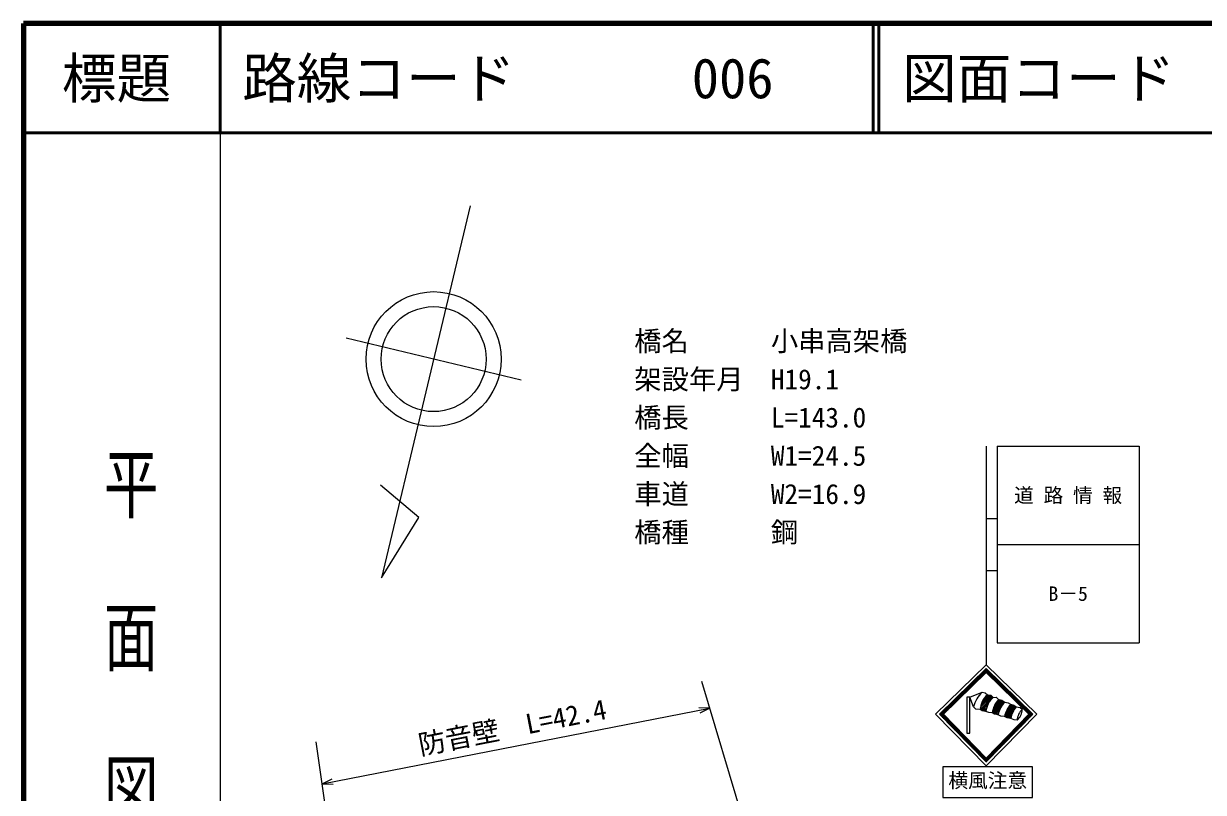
# Model space of a CAD drawing. Units: millimetres, scale not verified. Extents: x 40000 to 680000, y 20000 to 380000.
# Drawn here: x 40000 to 147957, y 309649 to 380000 of the extents above; entities that cross this region are included whole.
import ezdxf
from ezdxf.enums import TextEntityAlignment as Align

# ---------------------------------------------------------------- set-up
doc = ezdxf.new("R2010")
doc.units = ezdxf.units.MM
doc.header["$LTSCALE"] = 1000
for name, color, linetype, lineweight in [('M-STR-HTXT', 7, 'Continuous', 13), ('M-STR-STRC', 7, 'Continuous', 25), ('M-TTL', 2, 'Continuous', 140), ('M-TTL-BAND', 7, 'Continuous', 25), ('M-TTL-LINE', 7, 'Continuous', 50)]:
    doc.layers.add(name, color=color, linetype=linetype, lineweight=lineweight)
doc.layers.add('M-TTL-TXT', color=7, linetype='Continuous')
doc.styles.add('@ＭＳ ゴシック', font='')
doc.styles.add('ＭＳ ゴシック', font='')
doc.styles.get('@ＭＳ ゴシック').set_extended_font_data('@MS Gothic')
doc.styles.get('ＭＳ ゴシック').set_extended_font_data('MS Gothic')

msp = doc.modelspace()

# ---------------------------------------------------------------- hatches: boundary and pattern name
at = {"layer": 'M-STR-STRC'}
h = msp.add_hatch(dxfattribs=at)
h.set_pattern_fill('USER', color=256, style=0, pattern_type=2)
h.set_pattern_definition([(0.5894, (128082, 320986), (-2.0572, 199.9894), []), (0.5894, (128082, 321086), (-2.0572, 199.9894), [])])
h.paths.add_polyline_path([(128082, 320986), (132357, 316798), (128082, 312438), (123809, 316798), (128082, 320986), (128082, 320636), (131996, 316802), (128082, 312796), (124170, 316802), (128082, 320636)])
h = msp.add_hatch(dxfattribs=at)
h.set_pattern_fill('USER', color=256, style=0, pattern_type=2)
h.set_pattern_definition([(45, (128047, 317061), (-141.421, 141.421), []), (45, (128047, 317202), (-141.421, 141.421), [])])
h.paths.add_polyline_path([(128047, 317061, -0.17717), (128719, 318348), (128519, 318532), (128199, 318588, 0.20886), (127527, 317221), (127719, 317109)])
h = msp.add_hatch(dxfattribs=at)
h.set_pattern_fill('USER', color=256, style=0, pattern_type=2)
h.set_pattern_definition([(45, (129182, 316757), (-141.421, 141.421), []), (45, (129182, 316898), (-141.42, 141.42), [])])
h.paths.add_polyline_path([(129182, 316757, -0.15083), (129790, 317916), (129518, 318100), (129222, 318156, 0.1568), (128631, 316925), (128839, 316813)])
h = msp.add_hatch(dxfattribs=at)
h.set_pattern_fill('USER', color=256, style=0, pattern_type=2)
h.set_pattern_definition([(45, (130326, 316421), (-141.42, 141.42), []), (45, (130326, 316562), (-141.42, 141.42), [])])
h.paths.add_polyline_path([(130326, 316421, -0.09403), (130814, 317484), (130606, 317636), (130318, 317716, 0.13383), (129766, 316589), (129990, 316469)])

# ---------------------------------------------------------------- linework, layer by layer
at = {"layer": 'M-STR-HTXT'}
for p, q in [((80861, 363314), (72742, 329269)), ((85528, 347385), (69507, 351206)), ((76177, 334799), (72650, 337757)), ((72742, 329269), (76177, 334799)), ((110153, 292787), (102066, 319810)), ((102803, 317348), (101774, 317402)), ((67313, 310448), (102803, 317348)), ((102803, 317348), (101869, 316911)), ((69520, 295154), (66759, 314287)), ((67313, 310448), (68247, 310884)), ((67313, 310448), (68342, 310393))]:
    msp.add_line(p, q, dxfattribs=at)
for radius in [6176, 4804]:
    msp.add_circle((77518, 349295), radius, dxfattribs=at)
at = {"layer": 'M-STR-STRC'}
for p, q in [((128082, 341336), (128082, 321336)), ((129082, 341336), (129082, 323336)), ((129082, 341336), (142082, 341336)), ((142082, 341336), (142082, 323336)), ((128082, 334711), (129082, 334711)), ((129082, 332336), (142082, 332336)), ((128082, 329961), (129082, 329961)), ((129082, 323336), (142082, 323336)), ((123809, 316798), (128082, 320986)), ((124170, 316802), (128082, 320636)), ((128082, 320986), (132357, 316798)), ((128082, 320636), (131996, 316802)), ((126580, 318350), (127704, 318819)), ((127704, 318819), (127975, 318748)), ((127975, 318748), (128199, 318588)), ((128199, 318588), (128519, 318532)), ((128519, 318532), (128719, 318348)), ((126317, 318350), (126317, 315071)), ((126580, 318350), (126317, 318350)), ((126580, 315071), (126580, 318350)), ((126935, 317468), (126580, 318350)), ((127143, 317260), (126935, 317468)), ((128719, 318348), (128983, 318356)), ((128983, 318356), (129222, 318156)), ((129222, 318156), (129518, 318100)), ((129518, 318100), (129790, 317916)), ((129790, 317916), (130078, 317860)), ((130078, 317860), (130318, 317716)), ((130318, 317716), (130606, 317636)), ((130606, 317636), (130814, 317484)), ((130814, 317484), (131198, 317404)), ((131198, 317404), (131382, 317260)), ((128082, 312438), (123809, 316798)), ((128082, 312796), (124170, 316802)), ((127527, 317221), (127143, 317260)), ((127719, 317109), (127527, 317221)), ((128047, 317061), (127719, 317109)), ((128319, 316965), (128047, 317061)), ((131996, 316802), (128082, 312796)), ((132357, 316798), (128082, 312438)), ((128631, 316925), (128319, 316965)), ((128839, 316813), (128631, 316925)), ((129182, 316757), (128839, 316813)), ((129422, 316613), (129182, 316757)), ((129766, 316589), (129422, 316613)), ((129990, 316469), (129766, 316589)), ((130326, 316421), (129990, 316469)), ((130630, 316277), (130326, 316421)), ((130902, 316253), (130630, 316277)), ((126317, 315071), (126580, 315071))]:
    msp.add_line(p, q, dxfattribs=at)
for points in [[(132711, 316802), (128082, 321336), (123456, 316802), (128082, 312081)], [(124123, 309189), (132323, 309189), (132323, 311989), (124123, 311989)]]:
    msp.add_lwpolyline(points, close=True, dxfattribs=at)
for centre, radius, start, end in [((129385, 316968), 2501, 132.25267, 168.44851), ((129428, 317135), 1903, 130.24406, 177.43281), ((130143, 316786), 2114, 132.35351, 172.54087), ((130842, 316620), 2232, 136.51199, 172.15763), ((131365, 316352), 2219, 135.18487, 169.49366), ((132111, 316140), 2387, 138.67917, 169.17012), ((133373, 315667), 3138, 144.61803, 166.10518), ((132501, 316110), 1605, 134.1951, 174.87821), ((130039, 317282), 1343, 309.98292, 359.09039)]:
    msp.add_arc(centre, radius, start, end, dxfattribs=at)
at = {"layer": 'M-TTL'}
for p, q in [((40000, 380000), (40000, 20000)), ((680000, 380000), (40000, 380000))]:
    msp.add_line(p, q, dxfattribs=at)
at = {"layer": 'M-TTL-BAND'}
msp.add_line((58000, 370000), (58000, 20000), dxfattribs=at)
at = {"layer": 'M-TTL-LINE'}
for p, q in [((58000, 380000), (58000, 370000)), ((117750, 380000), (117750, 370000)), ((118250, 380000), (118250, 370000)), ((40000, 370000), (680000, 370000))]:
    msp.add_line(p, q, dxfattribs=at)

# ---------------------------------------------------------------- texts
at = {"layer": 'M-STR-HTXT', "style": 'ＭＳ ゴシック'}
for s, p in [('橋名\u3000\u3000\u3000小串高架橋', (95876, 350954)), ('架設年月\u3000H19.1', (95876, 347454)), ('橋長\u3000\u3000\u3000L=143.0', (95876, 343954)), ('全幅\u3000\u3000\u3000W1=24.5', (95876, 340454)), ('車道\u3000\u3000\u3000W2=16.9', (95876, 336954)), ('橋種\u3000\u3000\u3000鋼', (95876, 333454))]:
    msp.add_text(s, height=1833, dxfattribs=at).set_placement(p, align=Align.MIDDLE_LEFT)
msp.add_text('防音壁\u3000L=42.4', height=1833, rotation=11.002, dxfattribs=at).set_placement((85001, 314192), align=Align.BOTTOM_CENTER)
at = {"layer": 'M-STR-STRC', "style": 'ＭＳ ゴシック'}
for s, p in [('道 路 情 報', (135582, 336836)), ('B－5', (135582, 327836))]:
    msp.add_text(s, height=1320, dxfattribs=at).set_placement(p, align=Align.MIDDLE_CENTER)
msp.add_text('横風注意', height=1320, dxfattribs=at).set_placement((128223, 309689), align=Align.BOTTOM_CENTER)
at = {"layer": 'M-TTL-BAND', "style": '@ＭＳ ゴシック', "width": 1.4}
msp.add_text('平  面  図', height=3666, rotation=270, dxfattribs=at).set_placement((49777, 306475), align=Align.MIDDLE_RIGHT)
at = {"layer": 'M-TTL-TXT', "style": 'ＭＳ ゴシック'}
msp.add_text('標題', height=3666, dxfattribs=at).set_placement((48500, 375000), align=Align.MIDDLE_CENTER)
for s, p in [('路線コード', (60000, 375000)), ('006', (101142, 375000)), ('図面コード', (120380, 375000))]:
    msp.add_text(s, height=3666, dxfattribs=at).set_placement(p, align=Align.MIDDLE_LEFT)

doc.saveas('drawing.dxf')
